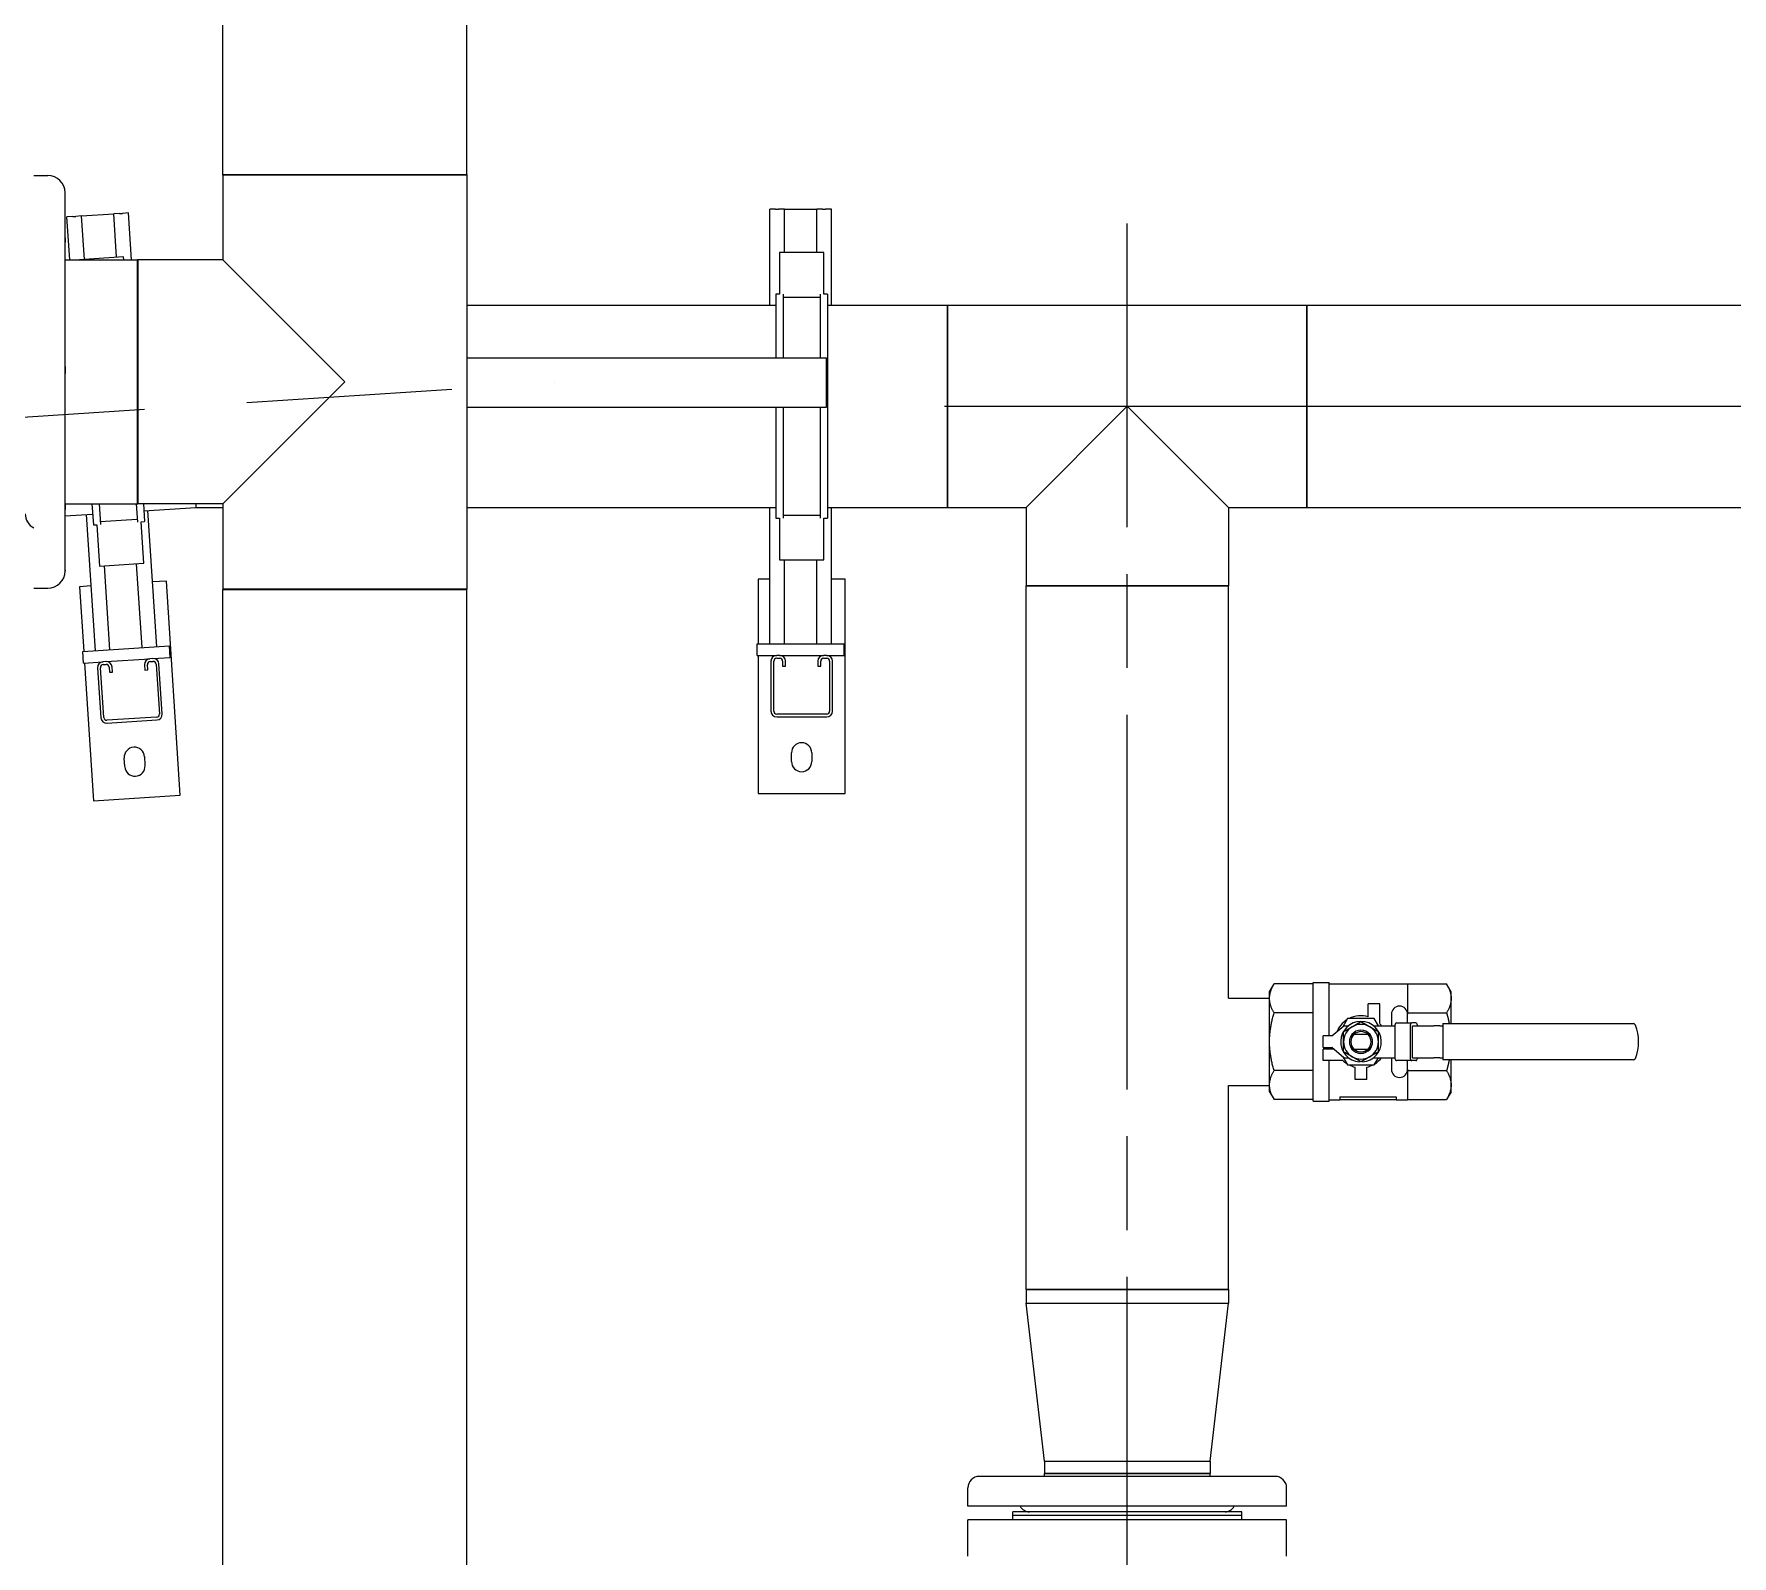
# Model space of a CAD drawing. Header units: millimetres. Extents: x 0 to 100323, y 0 to 59400.
# Drawn here: x 24902 to 26074, y 21561 to 22611 of the extents above; entities that cross this region are included whole.
import ezdxf

# ---------------------------------------------------------------- set-up
doc = ezdxf.new("R2010")
doc.units = ezdxf.units.MM
doc.header["$LTSCALE"] = 100
doc.linetypes.add('CHAIN', pattern=[0.3543, 0.2362, -0.0295, 0.0591, -0.0295])
doc.layers.add('Centerline', color=7, linetype='Continuous', lineweight=18)
doc.layers.add('Visible', color=7, linetype='Continuous', lineweight=25)
doc.layers.add('P_Biomass (BM)', color=150, linetype='Continuous', lineweight=18, true_color=0x007fff)

msp = doc.modelspace()

# ---------------------------------------------------------------- linework, layer by layer
at = {"layer": 'Centerline', "linetype": 'CHAIN', "ltscale": 10.952763}
msp.add_line((25656.6, 21494.6), (25656.6, 22480.3), dxfattribs=at)
at = {"layer": 'P_Biomass (BM)'}
for p, q in [((25032.5, 22513.8), (25032.5, 23047.9)), ((24902.1, 22513.6), (24911.6, 22513.6)), ((25032.5, 22514.1), (25200.8, 22514.1)), ((25032.5, 22514.1), (25032.5, 22455.3)), ((25200.8, 22513.8), (25032.5, 22513.8)), ((24923.6, 22470.6), (24923.6, 22501.6)), ((24928.9, 22485.2), (24924.9, 22484.9)), ((24926.8, 22455.3), (24924.9, 22484.9)), ((24928.9, 22485.2), (24931, 22485.3)), ((24934.9, 22485.6), (24931, 22485.3)), ((24934.9, 22485.6), (24957.2, 22487)), ((24936.9, 22455.6), (24934.9, 22485.6)), ((24961.2, 22487.3), (24957.2, 22487)), ((24959.2, 22457.1), (24957.2, 22487)), ((24961.2, 22487.3), (24963.3, 22487.4)), ((24967.3, 22487.7), (24963.3, 22487.4)), ((24969.4, 22455.3), (24967.3, 22487.7)), ((24923.6, 22470.6), (24923.6, 22467.4)), ((24923.6, 22381.7), (24923.6, 22467.4)), ((24923.6, 22287), (24923.6, 22455.3)), ((24923.6, 22455.3), (24973.8, 22455.3)), ((24964, 22457.4), (24933.6, 22455.4)), ((24933.6, 22455.4), (24933.6, 22455.3)), ((24964.1, 22455.3), (24964, 22457.4)), ((24973.6, 22287), (24973.6, 22455.3)), ((25032.5, 22455.3), (24973.6, 22455.3)), ((24973.8, 22455.3), (24973.8, 22287)), ((25116.6, 22371.1), (25032.5, 22455.3)), ((24923.6, 22418.5), (24923.6, 22418.5)), ((25200.8, 22424.1), (25414.2, 22424.1)), ((25532.6, 22424.1), (25532.6, 22284.4)), ((25532.6, 22284.4), (25532.6, 22424.1)), ((25532.6, 22424.1), (25780.6, 22424.1)), ((25780.6, 22284.4), (25780.6, 22424.1)), ((25780.6, 22424.1), (27764.2, 22424.1)), ((25780.6, 22424.1), (25780.6, 22284.4)), ((24923.6, 22387.6), (24923.6, 22387.6)), ((24923.6, 22381.7), (24923.6, 22376.9)), ((24923.6, 22286.6), (24923.6, 22376.9)), ((25032.5, 22287), (25116.6, 22371.1)), ((24923.6, 22353.6), (24923.6, 22353.6)), ((25656.6, 22354.3), (25586.8, 22284.4)), ((25726.5, 22284.4), (25656.6, 22354.3)), ((24923.6, 22287), (24973.8, 22287)), ((24923.6, 22286.6), (24923.6, 22283)), ((24923.6, 22241), (24923.6, 22283)), ((24923.6, 22278.5), (24942.6, 22279.8)), ((24944.5, 22185.5), (24938.3, 22279.5)), ((24942.1, 22287), (24943.1, 22272.3)), ((24947.1, 22287), (24948.1, 22272.7)), ((24972.7, 22287), (24973.5, 22274.3)), ((25032.5, 22287), (24973.6, 22287)), ((24977.7, 22287), (24978.5, 22274.6)), ((24978, 22282.1), (25013.9, 22284.4)), ((24986.9, 22188.3), (24980.7, 22282.3)), ((25013.8, 22287), (25013.9, 22284.4)), ((25013.9, 22284.4), (25032.5, 22284.4)), ((25032.5, 22287), (25032.5, 22228.1)), ((25532.6, 22284.4), (25586.8, 22284.4)), ((25586.8, 22284.4), (25586.8, 22230.3)), ((25726.5, 22284.4), (25726.5, 22230.3)), ((25726.5, 22284.4), (25780.6, 22284.4)), ((25780.6, 22284.4), (27764.2, 22284.4)), ((24943.1, 22272.3), (24945.6, 22272.4)), ((24945.6, 22272.5), (24947.4, 22243.9)), ((24947.9, 22274.7), (24973.4, 22276.3)), ((24976, 22274.4), (24978.5, 22274.6)), ((24977.9, 22245.9), (24976, 22274.5)), ((24947.4, 22243.9), (24977.9, 22245.9)), ((24954.6, 22186.2), (24950.8, 22244.1)), ((24976.8, 22187.7), (24973, 22245.5)), ((24923.6, 22241), (24923.6, 22240.7)), ((24923.6, 22240.6), (24923.6, 22240.7)), ((24941.6, 22230.2), (24933.6, 22229.7)), ((24993.5, 22233.6), (24984, 22233)), ((25003.1, 22085.9), (24993.5, 22233.6)), ((25586.8, 22230.3), (25726.5, 22230.3)), ((25586.8, 21744.6), (25586.8, 22230.3)), ((25726.5, 22230.3), (25586.8, 22230.3)), ((25726.5, 21945.8), (25726.5, 22230.3)), ((24902.1, 22228.6), (24911.6, 22228.6)), ((24933.6, 22229.7), (24936.5, 22185)), ((25200.8, 22228.1), (25032.5, 22228.1)), ((25032.5, 22227.8), (25200.8, 22227.8)), ((25032.5, 21228.1), (25032.5, 22227.8)), ((25200.8, 21228.1), (25200.8, 22227.8)), ((24935.8, 22185), (24995.6, 22188.9)), ((24936.3, 22177), (24935.8, 22185)), ((24996.2, 22180.9), (24995.6, 22188.9)), ((24936.3, 22177), (24949.8, 22177.9)), ((24937, 22177), (24943.3, 22082)), ((24946, 22173.6), (24948.3, 22139.2)), ((24950.3, 22139.3), (24948, 22173.8)), ((24951.9, 22178), (24949.8, 22177.9)), ((24949.9, 22175.9), (24952, 22176)), ((24951.9, 22178), (24982.1, 22180)), ((24954.1, 22174.2), (24954.3, 22170.7)), ((24956.3, 22170.8), (24956.1, 22174.3)), ((24978.4, 22175.7), (24978.6, 22172.2)), ((24978.6, 22172.2), (24980.6, 22172.4)), ((24980.6, 22172.4), (24980.4, 22175.9)), ((24984.2, 22180.1), (24982.1, 22180)), ((24982.2, 22178), (24984.3, 22178.1)), ((24984.2, 22180.1), (24996.2, 22180.9)), ((24986.4, 22176.3), (24988.7, 22141.8)), ((24990.7, 22142), (24988.4, 22176.4)), ((24954.3, 22170.7), (24956.3, 22170.8)), ((24986.8, 22139.7), (24952.4, 22137.5)), ((24952.5, 22135.5), (24987, 22137.7)), ((24964.8, 22105.5), (24964.4, 22111.4)), ((24978.4, 22112.4), (24978.7, 22106.4)), ((24943.3, 22082), (25003.1, 22085.9)), ((25754.8, 21950.1), (25757.9, 21955.5)), ((25754.8, 21945.5), (25754.8, 21950.1)), ((25784.8, 21955.5), (25757.9, 21955.5)), ((25784.8, 21874.6), (25784.8, 21956.6)), ((25784.8, 21956.6), (25795.9, 21956.6)), ((25795.9, 21919.6), (25795.9, 21956.6)), ((25795.9, 21955.6), (25850.1, 21955.6)), ((25850.1, 21955.6), (25850.1, 21934.6)), ((25850.1, 21955.5), (25877, 21955.5)), ((25880.1, 21950.1), (25877, 21955.5)), ((25880.1, 21945.5), (25880.1, 21950.1)), ((25726.5, 21945.8), (25754.8, 21945.8)), ((25754.8, 21915.6), (25754.8, 21945.5)), ((25830.9, 21941.7), (25822.9, 21941.7)), ((25822.9, 21932.9), (25822.9, 21941.7)), ((25830.9, 21928.1), (25830.9, 21941.7)), ((25880.1, 21928.1), (25880.1, 21945.5)), ((25784.8, 21935.5), (25757.9, 21935.5)), ((25797.9, 21919.6), (25806.1, 21926.6)), ((25808.6, 21931.6), (25805.4, 21926)), ((25806.1, 21926.6), (25809.2, 21926.6)), ((25827.1, 21931.6), (25808.6, 21931.6)), ((25826.5, 21926.6), (25840.6, 21926.6)), ((25830, 21926.6), (25827.1, 21931.6)), ((25838.9, 21934.6), (25838.9, 21926.6)), ((25840.6, 21926.6), (25841.3, 21926.6)), ((25841.3, 21927.1), (25841.3, 21904.1)), ((25842.4, 21928.6), (25853, 21928.6)), ((25850.1, 21935.5), (25877, 21935.5)), ((25850.1, 21928.6), (25850.1, 21934.6)), ((25851.9, 21927.1), (25851.9, 21904.1)), ((25855.8, 21928.6), (25853, 21928.6)), ((25853.4, 21904.6), (25853.4, 21926.6)), ((25853.4, 21926.6), (25868.1, 21926.6)), ((25856.9, 21927.1), (25856.9, 21926.6)), ((25872.4, 21926.6), (25868.1, 21926.6)), ((25872.4, 21926.6), (25874.4, 21926.6)), ((25874.4, 21928.1), (26005.9, 21928.1)), ((25874.4, 21928.1), (25874.4, 21926.6)), ((25874.4, 21926.6), (25874.4, 21904.6)), ((25754.8, 21885.7), (25754.8, 21915.6)), ((25797.9, 21919.6), (25791.9, 21919.6)), ((25791.9, 21911.6), (25791.9, 21919.6)), ((25822.8, 21920.6), (25813, 21920.6)), ((25799.1, 21910.6), (25791.8, 21910.6)), ((25791.8, 21902.6), (25791.8, 21910.6)), ((25805.4, 21902.6), (25791.8, 21902.6)), ((25791.9, 21911.6), (25797.9, 21911.6)), ((25795.9, 21910.6), (25795.9, 21911.6)), ((25795.9, 21874.6), (25795.9, 21902.6)), ((25806.1, 21904.6), (25797.9, 21911.6)), ((25805.4, 21905.3), (25808.6, 21899.6)), ((25806.1, 21904.6), (25809.2, 21904.6)), ((25813, 21910.6), (25822.8, 21910.6)), ((25816.8, 21902.4), (25816.8, 21901.7)), ((25818.9, 21902.4), (25819, 21901.7)), ((25826.5, 21904.6), (25840.6, 21904.6)), ((25827.1, 21899.6), (25830, 21904.6)), ((25838.9, 21904.6), (25838.9, 21896.6)), ((25840.6, 21904.6), (25841.3, 21904.6)), ((25853, 21902.6), (25842.4, 21902.6)), ((25850.1, 21896.6), (25850.1, 21902.6)), ((25855.8, 21902.6), (25853, 21902.6)), ((25853.4, 21904.6), (25868.1, 21904.6)), ((25856.9, 21904.6), (25856.9, 21904.1)), ((25872.4, 21904.6), (25868.1, 21904.6)), ((25872.4, 21904.6), (25874.4, 21904.6)), ((25874.4, 21904.6), (25874.4, 21903.1)), ((26005.9, 21903.1), (25874.4, 21903.1)), ((25880.1, 21885.7), (25880.1, 21903.1)), ((25784.8, 21895.7), (25757.9, 21895.7)), ((25808.6, 21899.6), (25827.1, 21899.6)), ((25813.9, 21889.6), (25813.9, 21898.1)), ((25821.9, 21889.6), (25821.9, 21898.1)), ((25850.1, 21896.6), (25850.1, 21875.6)), ((25850.1, 21895.7), (25877, 21895.7)), ((25726.5, 21744.6), (25726.5, 21885.5)), ((25726.5, 21885.5), (25754.8, 21885.5)), ((25754.8, 21881.1), (25754.8, 21885.7)), ((25754.8, 21881.1), (25757.9, 21875.8)), ((25821.9, 21889.6), (25813.9, 21889.6)), ((25880.1, 21881.1), (25877, 21875.8)), ((25880.1, 21881.1), (25880.1, 21885.7)), ((25784.8, 21875.8), (25757.9, 21875.8)), ((25784.8, 21874.6), (25795.9, 21874.6)), ((25795.9, 21875.6), (25803.3, 21875.6)), ((25803.3, 21877.5), (25842.1, 21877.5)), ((25803.3, 21877.5), (25803.3, 21875.6)), ((25842.1, 21875.6), (25803.3, 21875.6)), ((25842.1, 21877.5), (25842.1, 21875.6)), ((25842.1, 21875.6), (25850.1, 21875.6)), ((25850.1, 21875.8), (25877, 21875.8)), ((25726.5, 21744.6), (25586.8, 21744.6)), ((25586.8, 21744.6), (25726.5, 21744.6)), ((25586.8, 21744.6), (25586.8, 21735.1)), ((25726.5, 21744.6), (25726.5, 21735.1)), ((25586.8, 21735.1), (25726.5, 21735.1)), ((25599.5, 21626.2), (25586.8, 21735.1)), ((25713.8, 21626.2), (25726.5, 21735.1)), ((25599.5, 21626.2), (25713.8, 21626.2)), ((25599.5, 21626.2), (25599.5, 21617.6)), ((25713.8, 21626.2), (25713.8, 21617.6)), ((25758.6, 21615.6), (25554.6, 21615.6)), ((25713.8, 21617.6), (25599.5, 21617.6)), ((25599.5, 21615.6), (25599.5, 21617.6)), ((25599.5, 21617.6), (25713.8, 21617.6)), ((25713.8, 21615.6), (25713.8, 21617.6)), ((25546.6, 21595.1), (25546.6, 21607.6)), ((25766.6, 21595.1), (25766.6, 21607.6)), ((25766.6, 21595.1), (25546.6, 21595.1)), ((25735.6, 21591.1), (25577.6, 21591.1)), ((25577.6, 21588.6), (25577.6, 21591.1)), ((25735.6, 21588.6), (25577.6, 21588.6)), ((25735.6, 21588.6), (25735.6, 21591.1))]:
    msp.add_line(p, q, dxfattribs=at)
at = {"layer": 'P_Biomass (BM)', "linetype": 'CHAIN', "ltscale": 23.990969}
for p, q in [((23564.7, 22259.4), (25261.1, 22370.7)), ((25530.6, 22354.3), (28102.4, 22354.3))]:
    msp.add_line(p, q, dxfattribs=at)
at = {"layer": 'P_Biomass (BM)'}
for centre, radius, start, end in [((24911.6, 22501.6), 12, 0, 90), ((24907.1, 22280.1), 11, 180, 242.9643), ((24911.6, 22240.6), 12, 270, 0), ((24950, 22173.9), 4, 93.7506, 183.7506), ((24950, 22173.9), 2, 93.7506, 183.7506), ((24952.1, 22174), 4, 3.7506, 93.7506), ((24952.1, 22174), 2, 3.7506, 93.7506), ((24982.4, 22176), 4, 93.7506, 183.7506), ((24982.4, 22176), 2, 93.7506, 183.7506), ((24984.4, 22176.1), 4, 3.7506, 93.7506), ((24984.4, 22176.1), 2, 3.7506, 93.7506), ((24952.3, 22139.5), 4, 183.7506, 273.7506), ((24952.3, 22139.5), 2, 183.7506, 273.7506), ((24986.7, 22141.7), 2, 273.7506, 3.7506), ((24986.7, 22141.7), 4, 273.7506, 3.7506), ((24971.4, 22111.9), 7, 3.7506, 183.7506), ((24971.8, 22105.9), 7, 183.7506, 3.7506), ((25844.5, 21934.6), 5.6, 0, 180), ((25817.9, 21915.6), 18, 122.734, 157.6737), ((25817.9, 21915.6), 14, 274.5, 265.5), ((25817.9, 21915.6), 12, 120, 180), ((25817.9, 21915.6), 18, 73.8724, 117.266), ((25817.9, 21915.6), 12, 60, 120), ((25817.9, 21915.6), 12, 0, 60), ((25817.9, 21915.6), 18, 37.6699, 43.7617), ((26005.9, 21926.6), 1.5, 22.0962, 90), ((25978.8, 21915.6), 30.7, 337.9038, 22.0962), ((25817.9, 21915.6), 12, 180, 240), ((25817.9, 21915.6), 8, 141.3178, 218.6822), ((25817.9, 21915.6), 7, 134.4153, 225.5847), ((25817.9, 21915.6), 8, 38.6822, 141.3178), ((25817.9, 21915.6), 7, 45.5847, 134.4153), ((25817.9, 21915.6), 7, 314.4153, 45.5847), ((25817.9, 21915.6), 12, 300, 0), ((25817.9, 21915.6), 8, 321.3178, 38.6822), ((25817.9, 21915.6), 18, 226.2383, 237.266), ((25817.9, 21915.6), 8, 218.6822, 321.3178), ((25817.9, 21915.6), 12, 240, 300), ((25817.9, 21915.6), 7, 225.5847, 314.4153), ((25817.9, 21915.6), 18, 302.734, 322.3301), ((26005.9, 21904.6), 1.5, 270, 337.9038), ((25817.9, 21915.6), 18, 242.734, 257.1604), ((25817.9, 21915.6), 18, 282.8396, 297.266), ((25844.5, 21896.6), 5.6, 180, 0), ((25554.6, 21607.6), 8, 90, 180), ((25758.6, 21607.6), 8, 0, 90), ((25589.1, 21598.1), 7, 205.3769, 270), ((25724.1, 21598.1), 7, 270, 334.6231)]:
    msp.add_arc(centre, radius, start, end, dxfattribs=at)
for centre, major_axis, start_param, end_param in [((25842.4, 21927.1), (0, 1.5), 0, 1.570796), ((25853, 21927.1), (0, 1.5), 0, 1.570796), ((25855.8, 21927.1), (0, 1.5), 4.712389, 6.283185), ((25842.4, 21904.1), (0, -1.5), 4.712389, 6.283185), ((25853, 21904.1), (0, -1.5), 4.712389, 6.283185), ((25855.8, 21904.1), (0, -1.5), 0, 1.570796)]:
    msp.add_ellipse(centre, major_axis=major_axis, ratio=0.707107, start_param=start_param, end_param=end_param, dxfattribs=at)
for points in [[(24923.6, 22467.4), (24923.6, 22467.6), (24923.6, 22467.9), (24923.6, 22468.8), (24923.6, 22469.4), (24923.6, 22470.2), (24923.6, 22470.4), (24923.6, 22470.6)], [(24923.6, 22376.9), (24923.6, 22377.2), (24923.6, 22377.5), (24923.6, 22378.7), (24923.6, 22379.7), (24923.6, 22380.9), (24923.6, 22381.3), (24923.6, 22381.7)], [(24923.6, 22283), (24923.6, 22283.2), (24923.6, 22283.4), (24923.6, 22284.2), (24923.6, 22284.9), (24923.6, 22286), (24923.6, 22286.3), (24923.6, 22286.6)], [(24923.6, 22240.7), (24923.6, 22240.7), (24923.6, 22240.6), (24923.6, 22240.5), (24923.6, 22240.6), (24923.6, 22240.8), (24923.6, 22240.9), (24923.6, 22241)]]:
    msp.add_open_spline(points, degree=3, knots=[-2.1952792, -2.1952792, -2.1952792, -2.1952792, -2.0993492, -2.0993492, -1.8229843, -1.8229843, -1.7097702, -1.7097702, -1.7097702, -1.7097702], dxfattribs=at)
for points, weights in [([(25754.8, 21945.5), (25754.8, 21950.1), (25757.9, 21955.5)], [1.77816775413, 1.77816775413, 1.65050105335]), ([(25877, 21955.5), (25880.1, 21950.1), (25880.1, 21945.5)], [1.65050105335, 1.77816775413, 1.77816775413]), ([(25757.9, 21935.5), (25754.8, 21940.9), (25754.8, 21945.5)], [1.65050105335, 1.77816775413, 1.77816775413]), ([(25880.1, 21945.5), (25880.1, 21940.9), (25877, 21935.5)], [1.77816775413, 1.77816775413, 1.65050105335]), ([(25754.8, 21915.6), (25754.8, 21924.9), (25757.9, 21935.5)], [1.77816775413, 1.77816775413, 1.65050105335]), ([(25805.9, 21922.6), (25809.1, 21924.4), (25811.9, 21926)], [1.66506350946, 1.79385662014, 1.79385662014]), ([(25811.9, 21926), (25814.7, 21927.6), (25817.9, 21929.5)], [1.79385662014, 1.79385662014, 1.66506350946]), ([(25817.9, 21929.5), (25821.1, 21927.6), (25823.9, 21926)], [1.66506350946, 1.79385662014, 1.79385662014]), ([(25823.9, 21926), (25826.7, 21924.4), (25829.9, 21922.6)], [1.79385662014, 1.79385662014, 1.66506350946]), ([(25877, 21935.5), (25878.1, 21931.7), (25878.8, 21928.1)], [1.65050105335, 1.69451358014, 1.72335298424]), ([(25757.9, 21895.7), (25754.8, 21906.4), (25754.8, 21915.6)], [1.65050105335, 1.77816775413, 1.77816775413]), ([(25805.9, 21915.6), (25805.9, 21918.8), (25805.9, 21922.6)], [1.79385662014, 1.79385662014, 1.66506350946]), ([(25805.9, 21908.7), (25805.9, 21912.4), (25805.9, 21915.6)], [1.66506350946, 1.79385662014, 1.79385662014]), ([(25811.6, 21920.6), (25812.4, 21920.6), (25813, 21920.6)], [1.14874156311, 1.12552357002, 1.09389498572]), ([(25822.8, 21920.6), (25823.4, 21920.6), (25824.1, 21920.6)], [1.09389498572, 1.12552357002, 1.14874156311]), ([(25829.9, 21915.6), (25829.9, 21918.8), (25829.9, 21922.6)], [1.79385662014, 1.79385662014, 1.66506350946]), ([(25829.9, 21908.7), (25829.9, 21912.4), (25829.9, 21915.6)], [1.66506350946, 1.79385662014, 1.79385662014]), ([(25811.9, 21905.2), (25809.1, 21906.8), (25805.9, 21908.7)], [1.79385662014, 1.79385662014, 1.66506350946]), ([(25813, 21910.6), (25812.4, 21910.6), (25811.6, 21910.6)], [1.09389498572, 1.12552357002, 1.14874156311]), ([(25817.9, 21901.8), (25814.7, 21903.6), (25811.9, 21905.2)], [1.66506350946, 1.79385662014, 1.79385662014]), ([(25823.9, 21905.2), (25821.1, 21903.6), (25817.9, 21901.8)], [1.79385662014, 1.79385662014, 1.66506350946]), ([(25824.1, 21910.6), (25823.4, 21910.6), (25822.8, 21910.6)], [1.14874156311, 1.12552357002, 1.09389498572]), ([(25829.9, 21908.7), (25826.7, 21906.8), (25823.9, 21905.2)], [1.66506350946, 1.79385662014, 1.79385662014]), ([(25878.8, 21903.1), (25878.1, 21899.6), (25877, 21895.7)], [1.72335298424, 1.69451358014, 1.65050105335]), ([(25754.8, 21885.7), (25754.8, 21890.4), (25757.9, 21895.7)], [1.77816775413, 1.77816775413, 1.65050105335]), ([(25877, 21895.7), (25880.1, 21890.4), (25880.1, 21885.7)], [1.65050105335, 1.77816775413, 1.77816775413]), ([(25757.9, 21875.8), (25754.8, 21881.1), (25754.8, 21885.7)], [1.65050105335, 1.77816775413, 1.77816775413]), ([(25880.1, 21885.7), (25880.1, 21881.1), (25877, 21875.8)], [1.77816775413, 1.77816775413, 1.65050105335])]:
    msp.add_rational_spline(points, weights, degree=2, dxfattribs=at)
at = {"layer": 'Visible'}
for p, q in [((25200.8, 22513.8), (25200.8, 23047.9)), ((25200.8, 22514.1), (25200.8, 22228.1)), ((25413.9, 22490.3), (25409.9, 22490.3)), ((25409.9, 22424.1), (25409.9, 22490.3)), ((25413.9, 22490.3), (25416, 22490.3)), ((25420, 22490.3), (25416, 22490.3)), ((25420, 22490.3), (25442.3, 22490.3)), ((25420, 22460.3), (25420, 22490.3)), ((25446.3, 22490.3), (25442.3, 22490.3)), ((25442.3, 22460.3), (25442.3, 22490.3)), ((25446.3, 22490.3), (25448.4, 22490.3)), ((25452.4, 22490.3), (25448.4, 22490.3)), ((25452.4, 22424.1), (25452.4, 22490.3)), ((25416.7, 22460.3), (25416.7, 22431.6)), ((25447.2, 22460.3), (25416.7, 22460.3)), ((25447.2, 22431.6), (25447.2, 22460.3)), ((25414.2, 22431.7), (25414.2, 22387.6)), ((25416.7, 22431.7), (25414.2, 22431.7)), ((25419.2, 22431.6), (25419.2, 22387.6)), ((25419.2, 22429.6), (25444.7, 22429.6)), ((25444.7, 22431.6), (25444.7, 22387.6)), ((25449.7, 22431.7), (25447.2, 22431.7)), ((25449.7, 22431.7), (25449.7, 22276.9)), ((25449.7, 22424.1), (25532.6, 22424.1)), ((25200.8, 22387.6), (25449.1, 22387.6)), ((25449.1, 22353.6), (25449.1, 22387.6)), ((25200.8, 22353.6), (25449.1, 22353.6)), ((25414.2, 22353.6), (25414.2, 22276.9)), ((25419.2, 22353.6), (25419.2, 22277)), ((25444.7, 22353.6), (25444.7, 22277)), ((25200.8, 22284.4), (25414.2, 22284.4)), ((25409.9, 22190.3), (25409.9, 22284.4)), ((25414.2, 22276.9), (25416.7, 22276.9)), ((25416.7, 22277), (25416.7, 22248.3)), ((25419.2, 22279), (25444.7, 22279)), ((25447.2, 22248.3), (25447.2, 22277)), ((25447.2, 22276.9), (25449.7, 22276.9)), ((25449.7, 22284.4), (25532.6, 22284.4)), ((25452.4, 22190.3), (25452.4, 22284.4)), ((25416.7, 22248.3), (25447.2, 22248.3)), ((25420, 22190.3), (25420, 22248.3)), ((25442.3, 22190.3), (25442.3, 22248.3)), ((25401.9, 22235), (25401.9, 22190.3)), ((25409.9, 22235), (25401.9, 22235)), ((25461.9, 22235), (25452.4, 22235)), ((25461.9, 22087), (25461.9, 22235)), ((25401.2, 22190.3), (25461.2, 22190.3)), ((25401.2, 22182.3), (25401.2, 22190.3)), ((25461.2, 22182.3), (25461.2, 22190.3)), ((25401.2, 22182.3), (25414.7, 22182.3)), ((25401.9, 22182.3), (25401.9, 22087)), ((25410.7, 22178.3), (25410.7, 22143.8)), ((25412.7, 22143.8), (25412.7, 22178.3)), ((25416.8, 22182.3), (25414.7, 22182.3)), ((25414.7, 22180.3), (25416.8, 22180.3)), ((25416.8, 22182.3), (25447.1, 22182.3)), ((25418.8, 22178.3), (25418.8, 22174.8)), ((25418.8, 22174.8), (25420.8, 22174.8)), ((25420.8, 22174.8), (25420.8, 22178.3)), ((25443.1, 22178.3), (25443.1, 22174.8)), ((25443.1, 22174.8), (25445.1, 22174.8)), ((25445.1, 22174.8), (25445.1, 22178.3)), ((25449.2, 22182.3), (25447.1, 22182.3)), ((25447.1, 22180.3), (25449.2, 22180.3)), ((25449.2, 22182.3), (25461.2, 22182.3)), ((25451.2, 22178.3), (25451.2, 22143.8)), ((25453.2, 22143.8), (25453.2, 22178.3)), ((25449.2, 22141.8), (25414.7, 22141.8)), ((25414.7, 22139.8), (25449.2, 22139.8)), ((25424.9, 22109), (25424.9, 22115)), ((25438.9, 22115), (25438.9, 22109)), ((25401.9, 22087), (25461.9, 22087)), ((25766.6, 21585.6), (25546.6, 21585.6)), ((25546.6, 21560.6), (25546.6, 21585.6)), ((25735.6, 21588.6), (25577.6, 21588.6)), ((25577.6, 21585.6), (25577.6, 21588.6)), ((25735.6, 21585.6), (25735.6, 21588.6)), ((25766.6, 21560.6), (25766.6, 21585.6))]:
    msp.add_line(p, q, dxfattribs=at)
for centre, radius, start, end in [((25414.7, 22178.3), 4, 90, 180), ((25414.7, 22178.3), 2, 90, 180), ((25416.8, 22178.3), 4, 0, 90), ((25416.8, 22178.3), 2, 0, 90), ((25447.1, 22178.3), 4, 90, 180), ((25447.1, 22178.3), 2, 90, 180), ((25449.2, 22178.3), 4, 0, 90), ((25449.2, 22178.3), 2, 0, 90), ((25414.7, 22143.8), 4, 180, 270), ((25414.7, 22143.8), 2, 180, 270), ((25449.2, 22143.8), 4, 270, 0), ((25449.2, 22143.8), 2, 270, 0), ((25431.9, 22115), 7, 0, 180), ((25431.9, 22109), 7, 180, 0)]:
    msp.add_arc(centre, radius, start, end, dxfattribs=at)

doc.saveas('drawing.dxf')
